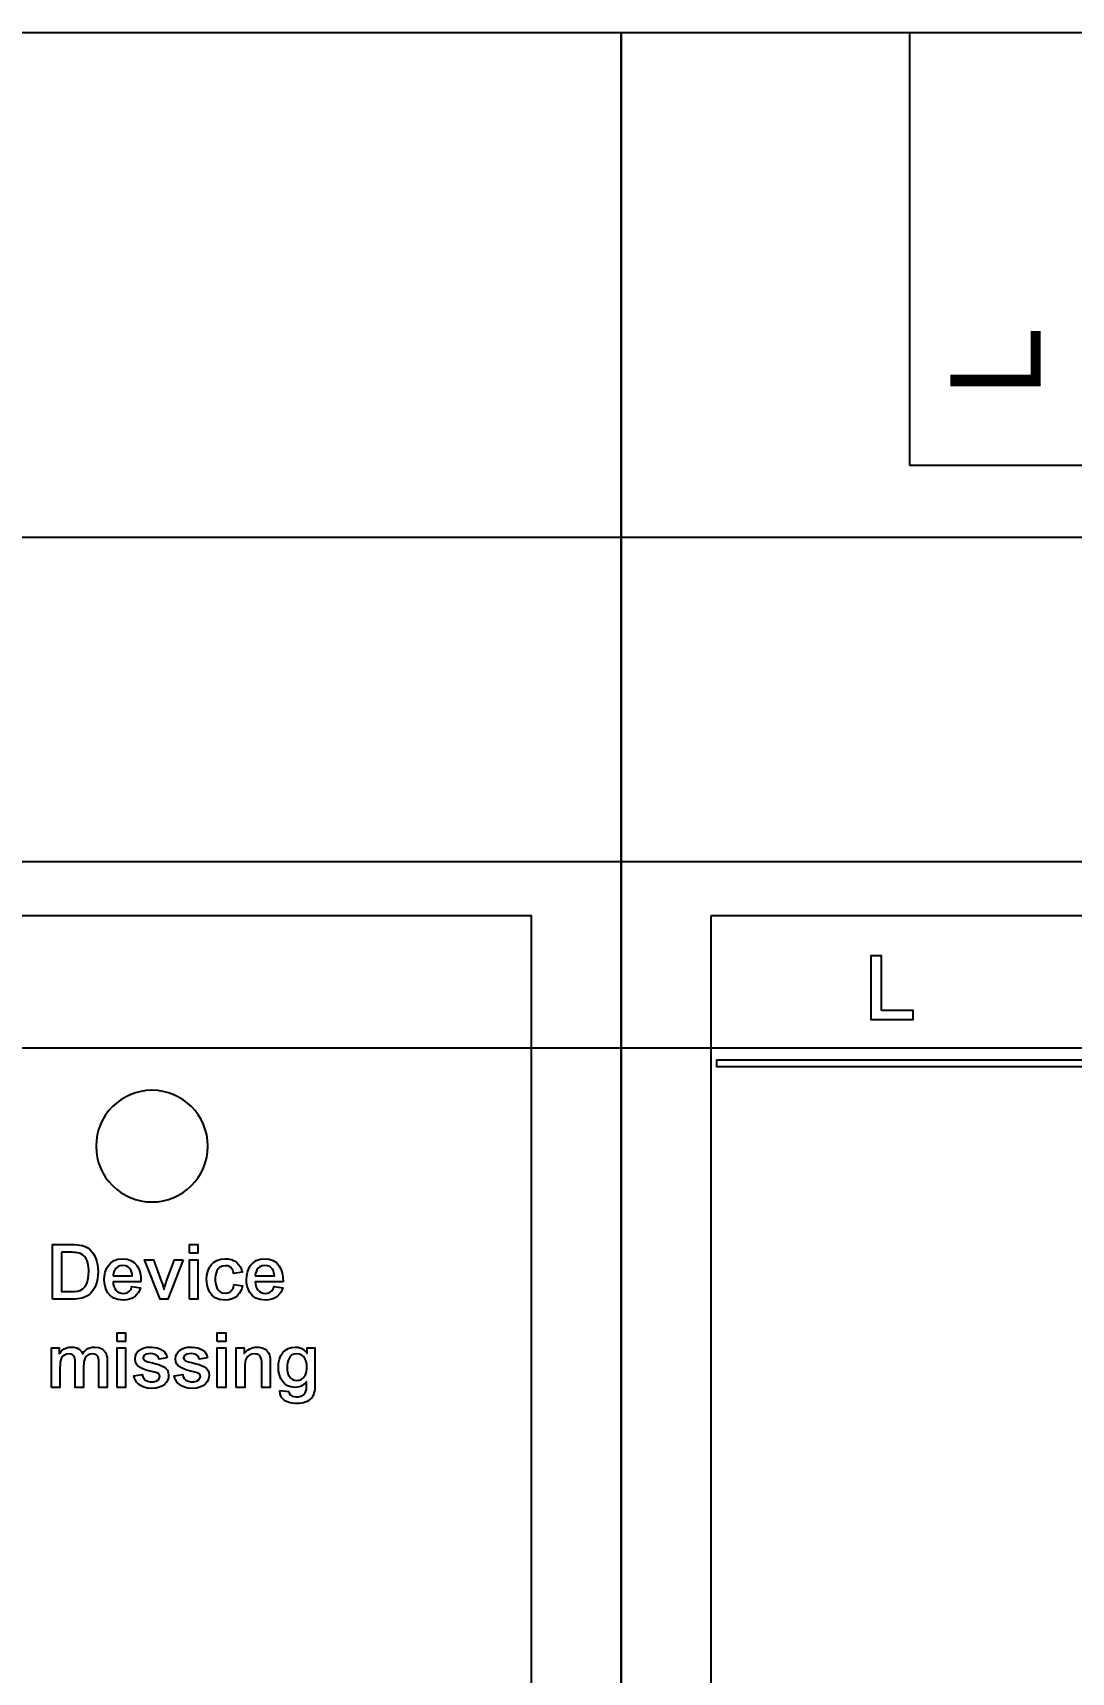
# Model space of a CAD drawing. Header units: millimetres. Extents: x 2151 to 5908, y -441 to 3322.
# Drawn here: x 3293.69 to 3322.51, y 2081.11 to 2126.61 of the extents above; entities that cross this region are included whole.
import ezdxf
from ezdxf.enums import TextEntityAlignment as Align

# ---------------------------------------------------------------- set-up
doc = ezdxf.new("R2010")
doc.units = ezdxf.units.MM
doc.layers.add('2DE_OBJ_Eti-Apparatus', color=7, linetype='Continuous', lineweight=25)
for name, color, linetype in [('Beschriftung', 7, 'Continuous'), ('Gehäuse', 7, 'Continuous'), ('Klemmen', 7, 'Continuous')]:
    doc.layers.add(name, color=color, linetype=linetype)
doc.styles.add('ARIAL', font='arial.ttf')
doc.styles.add('CP_ATTR', font='ARIAL.TTF')

# ---------------------------------------------------------------- blocks, each defined once
blk = doc.blocks.new('2de_eti_9_4352_5ex0yz5')
at = {"linetype": 'Continuous'}
blk.add_line((716, 35), (0, 35), dxfattribs=at)
at = {"linetype": 'ByBlock', "style": 'CP_ATTR', "flags": 9}
for tag, p in [('CURRENT', (0, 5)), ('LINK', (0, 5)), ('CHARACTER', (0, 5)), ('POWER', (0, 5)), ('ORDER-NO', (0, 5)), ('PRODUCT-TYPE', (0, 5)), ('ARTICLE', (0, 5)), ('GROUP', (0, 5)), ('NUMBER', (0, 5)), ('NAME', (0, 5)), ('EL-STATUS', (0, 4.999)), ('FUNCTION', (0, 4.999)), ('ARTICLE-2', (0, 4.999)), ('ARTICLE-1', (0, 4.999)), ('VOLTAGE', (0, 4.999)), ('PRODUCER', (0, 4.999)), ('WEIGHT', (0.001, 5)), ('IP', (0.001, 5)), ('OTHER', (0.001, 5))]:
    blk.add_attdef(tag, text='', height=0.00005, dxfattribs=at).set_placement(p, align=Align.MIDDLE_LEFT)
blk = doc.blocks.new('Gehäuse_6_TE')
at = {"layer": 'Gehäuse'}
for p, q in [((0, 77), (108, 77)), ((0, 68), (108, 68))]:
    blk.add_line(p, q, dxfattribs=at)
for points in [[(0, 0), (108, 0), (108, 91), (0, 91)], [(108, 91), (54, 91), (54, 77), (108, 77)], [(2.5, 66.5), (105.5, 66.5), (105.5, 24.5), (2.5, 24.5)]]:
    blk.add_lwpolyline(points, close=True, dxfattribs=at)
blk = doc.blocks.new('STC-0960.01')
at = {"layer": 'Beschriftung'}
for points, knots in [([(94.979, 61.65), (95.835, 61.65), (96.529, 60.956), (96.529, 60.1), (96.529, 60.1), (96.529, 59.244), (95.835, 58.55), (94.979, 58.55), (94.979, 58.55), (94.124, 58.55), (93.429, 59.244), (93.429, 60.1), (93.429, 60.1), (93.429, 60.956), (94.124, 61.65), (94.979, 61.65)], [0, 0, 0, 0, 0.2, 0.2, 0.2, 0.2, 0.4, 0.4, 0.4, 0.4, 0.6, 0.6, 0.6, 0.6, 1, 1, 1, 1]), ([(92.221, 55.852), (92.221, 55.852), (92.782, 55.852), (92.782, 55.852), (92.782, 55.852), (92.953, 55.852), (93.15, 55.883), (93.277, 56.012), (93.277, 56.012), (93.398, 56.135), (93.483, 56.326), (93.483, 56.609), (93.483, 56.609), (93.483, 56.906), (93.398, 57.054), (93.326, 57.149), (93.326, 57.149), (93.163, 57.363), (92.947, 57.367), (92.761, 57.367), (92.761, 57.367), (92.761, 57.367), (92.221, 57.367), (92.221, 57.367), (92.221, 57.367), (92.221, 57.367), (92.221, 55.852), (92.221, 55.852)], [0, 0, 0, 0, 0.125, 0.125, 0.125, 0.125, 0.25, 0.25, 0.25, 0.25, 0.375, 0.375, 0.375, 0.375, 0.5, 0.5, 0.5, 0.5, 0.625, 0.625, 0.625, 0.625, 0.75, 0.75, 0.75, 0.75, 1, 1, 1, 1]), ([(96.021, 57.128), (96.021, 57.128), (96.256, 57.128), (96.256, 57.128), (96.256, 57.128), (96.256, 57.128), (96.256, 57.367), (96.256, 57.367), (96.256, 57.367), (96.256, 57.367), (96.021, 57.367), (96.021, 57.367), (96.021, 57.367), (96.021, 57.367), (96.021, 57.128), (96.021, 57.128)], [0, 0, 0, 0, 0.2, 0.2, 0.2, 0.2, 0.4, 0.4, 0.4, 0.4, 0.6, 0.6, 0.6, 0.6, 1, 1, 1, 1]), ([(92.471, 57.153), (92.471, 57.153), (92.704, 57.153), (92.704, 57.153), (92.704, 57.153), (92.858, 57.153), (92.979, 57.153), (93.076, 57.069), (93.076, 57.069), (93.201, 56.959), (93.224, 56.774), (93.224, 56.62), (93.224, 56.62), (93.224, 56.072), (92.956, 56.065), (92.75, 56.065), (92.75, 56.065), (92.75, 56.065), (92.471, 56.065), (92.471, 56.065), (92.471, 56.065), (92.471, 56.065), (92.471, 57.153), (92.471, 57.153)], [0, 0, 0, 0, 0.142857, 0.142857, 0.142857, 0.142857, 0.285714, 0.285714, 0.285714, 0.285714, 0.428571, 0.428571, 0.428571, 0.428571, 0.571429, 0.571429, 0.571429, 0.571429, 0.714286, 0.714286, 0.714286, 0.714286, 1, 1, 1, 1]), ([(94.672, 56.334), (94.681, 56.698), (94.526, 56.973), (94.16, 56.973), (94.16, 56.973), (93.798, 56.973), (93.656, 56.673), (93.656, 56.393), (93.656, 56.393), (93.656, 56.167), (93.751, 55.826), (94.179, 55.826), (94.179, 55.826), (94.45, 55.826), (94.602, 55.968), (94.662, 56.167), (94.662, 56.167), (94.662, 56.167), (94.425, 56.203), (94.425, 56.203), (94.425, 56.203), (94.401, 56.133), (94.351, 56.01), (94.185, 56.01), (94.185, 56.01), (94.008, 56.01), (93.904, 56.146), (93.898, 56.334), (93.898, 56.334), (93.898, 56.334), (94.672, 56.334), (94.672, 56.334)], [0, 0, 0, 0, 0.111111, 0.111111, 0.111111, 0.111111, 0.222222, 0.222222, 0.222222, 0.222222, 0.333333, 0.333333, 0.333333, 0.333333, 0.444444, 0.444444, 0.444444, 0.444444, 0.555556, 0.555556, 0.555556, 0.555556, 0.666667, 0.666667, 0.666667, 0.666667, 0.777778, 0.777778, 0.777778, 0.777778, 1, 1, 1, 1]), ([(95.847, 56.948), (95.847, 56.948), (95.606, 56.948), (95.606, 56.948), (95.606, 56.948), (95.606, 56.948), (95.377, 56.33), (95.377, 56.33), (95.377, 56.33), (95.358, 56.277), (95.328, 56.19), (95.314, 56.135), (95.314, 56.135), (95.314, 56.135), (95.309, 56.135), (95.309, 56.135), (95.309, 56.135), (95.303, 56.165), (95.256, 56.307), (95.246, 56.338), (95.246, 56.338), (95.246, 56.338), (95.024, 56.948), (95.024, 56.948), (95.024, 56.948), (95.024, 56.948), (94.776, 56.948), (94.776, 56.948), (94.776, 56.948), (94.776, 56.948), (95.206, 55.852), (95.206, 55.852), (95.206, 55.852), (95.206, 55.852), (95.422, 55.852), (95.422, 55.852), (95.422, 55.852), (95.422, 55.852), (95.847, 56.948), (95.847, 56.948)], [0, 0, 0, 0, 0.090909, 0.090909, 0.090909, 0.090909, 0.181818, 0.181818, 0.181818, 0.181818, 0.272727, 0.272727, 0.272727, 0.272727, 0.363636, 0.363636, 0.363636, 0.363636, 0.454545, 0.454545, 0.454545, 0.454545, 0.545455, 0.545455, 0.545455, 0.545455, 0.636364, 0.636364, 0.636364, 0.636364, 0.727273, 0.727273, 0.727273, 0.727273, 0.818182, 0.818182, 0.818182, 0.818182, 1, 1, 1, 1]), ([(96.021, 55.852), (96.021, 55.852), (96.256, 55.852), (96.256, 55.852), (96.256, 55.852), (96.256, 55.852), (96.256, 56.948), (96.256, 56.948), (96.256, 56.948), (96.256, 56.948), (96.021, 56.948), (96.021, 56.948), (96.021, 56.948), (96.021, 56.948), (96.021, 55.852), (96.021, 55.852)], [0, 0, 0, 0, 0.2, 0.2, 0.2, 0.2, 0.4, 0.4, 0.4, 0.4, 0.6, 0.6, 0.6, 0.6, 1, 1, 1, 1]), ([(97.259, 56.262), (97.248, 56.201), (97.219, 56.019), (97.011, 56.019), (97.011, 56.019), (96.766, 56.019), (96.736, 56.283), (96.736, 56.412), (96.736, 56.412), (96.736, 56.516), (96.764, 56.781), (97.018, 56.781), (97.018, 56.781), (97.202, 56.781), (97.236, 56.626), (97.25, 56.565), (97.25, 56.565), (97.25, 56.565), (97.479, 56.603), (97.479, 56.603), (97.479, 56.603), (97.468, 56.654), (97.454, 56.73), (97.384, 56.819), (97.384, 56.819), (97.272, 56.961), (97.085, 56.973), (97.013, 56.973), (97.013, 56.973), (96.651, 56.973), (96.495, 56.713), (96.495, 56.4), (96.495, 56.4), (96.495, 56.245), (96.546, 55.826), (97.005, 55.826), (97.005, 55.826), (97.314, 55.826), (97.454, 56.032), (97.49, 56.226), (97.49, 56.226), (97.49, 56.226), (97.259, 56.262), (97.259, 56.262)], [0, 0, 0, 0, 0.083333, 0.083333, 0.083333, 0.083333, 0.166667, 0.166667, 0.166667, 0.166667, 0.25, 0.25, 0.25, 0.25, 0.333333, 0.333333, 0.333333, 0.333333, 0.416667, 0.416667, 0.416667, 0.416667, 0.5, 0.5, 0.5, 0.5, 0.583333, 0.583333, 0.583333, 0.583333, 0.666667, 0.666667, 0.666667, 0.666667, 0.75, 0.75, 0.75, 0.75, 0.833333, 0.833333, 0.833333, 0.833333, 1, 1, 1, 1]), ([(98.618, 56.334), (98.626, 56.698), (98.472, 56.973), (98.106, 56.973), (98.106, 56.973), (97.744, 56.973), (97.602, 56.673), (97.602, 56.393), (97.602, 56.393), (97.602, 56.167), (97.697, 55.826), (98.125, 55.826), (98.125, 55.826), (98.396, 55.826), (98.548, 55.968), (98.607, 56.167), (98.607, 56.167), (98.607, 56.167), (98.37, 56.203), (98.37, 56.203), (98.37, 56.203), (98.347, 56.133), (98.296, 56.01), (98.131, 56.01), (98.131, 56.01), (97.953, 56.01), (97.849, 56.146), (97.843, 56.334), (97.843, 56.334), (97.843, 56.334), (98.618, 56.334), (98.618, 56.334)], [0, 0, 0, 0, 0.111111, 0.111111, 0.111111, 0.111111, 0.222222, 0.222222, 0.222222, 0.222222, 0.333333, 0.333333, 0.333333, 0.333333, 0.444444, 0.444444, 0.444444, 0.444444, 0.555556, 0.555556, 0.555556, 0.555556, 0.666667, 0.666667, 0.666667, 0.666667, 0.777778, 0.777778, 0.777778, 0.777778, 1, 1, 1, 1]), ([(93.898, 56.501), (93.902, 56.55), (93.936, 56.789), (94.168, 56.789), (94.168, 56.789), (94.386, 56.789), (94.425, 56.599), (94.431, 56.501), (94.431, 56.501), (94.431, 56.501), (93.898, 56.501), (93.898, 56.501)], [0, 0, 0, 0, 0.25, 0.25, 0.25, 0.25, 0.5, 0.5, 0.5, 0.5, 1, 1, 1, 1]), ([(97.843, 56.501), (97.847, 56.55), (97.881, 56.789), (98.114, 56.789), (98.114, 56.789), (98.332, 56.789), (98.37, 56.599), (98.377, 56.501), (98.377, 56.501), (98.377, 56.501), (97.843, 56.501), (97.843, 56.501)], [0, 0, 0, 0, 0.25, 0.25, 0.25, 0.25, 0.5, 0.5, 0.5, 0.5, 1, 1, 1, 1]), ([(94.014, 54.679), (94.014, 54.679), (94.249, 54.679), (94.249, 54.679), (94.249, 54.679), (94.249, 54.679), (94.249, 54.918), (94.249, 54.918), (94.249, 54.918), (94.249, 54.918), (94.014, 54.918), (94.014, 54.918), (94.014, 54.918), (94.014, 54.918), (94.014, 54.679), (94.014, 54.679)], [0, 0, 0, 0, 0.2, 0.2, 0.2, 0.2, 0.4, 0.4, 0.4, 0.4, 0.6, 0.6, 0.6, 0.6, 1, 1, 1, 1]), ([(96.791, 54.679), (96.791, 54.679), (97.026, 54.679), (97.026, 54.679), (97.026, 54.679), (97.026, 54.679), (97.026, 54.918), (97.026, 54.918), (97.026, 54.918), (97.026, 54.918), (96.791, 54.918), (96.791, 54.918), (96.791, 54.918), (96.791, 54.918), (96.791, 54.679), (96.791, 54.679)], [0, 0, 0, 0, 0.2, 0.2, 0.2, 0.2, 0.4, 0.4, 0.4, 0.4, 0.6, 0.6, 0.6, 0.6, 1, 1, 1, 1]), ([(92.191, 53.403), (92.191, 53.403), (92.426, 53.403), (92.426, 53.403), (92.426, 53.403), (92.426, 53.403), (92.426, 53.955), (92.426, 53.955), (92.426, 53.955), (92.426, 54.078), (92.433, 54.152), (92.471, 54.226), (92.471, 54.226), (92.503, 54.285), (92.585, 54.336), (92.676, 54.336), (92.676, 54.336), (92.846, 54.336), (92.848, 54.171), (92.848, 54.063), (92.848, 54.063), (92.848, 54.063), (92.848, 53.403), (92.848, 53.403), (92.848, 53.403), (92.848, 53.403), (93.083, 53.403), (93.083, 53.403), (93.083, 53.403), (93.083, 53.403), (93.083, 53.989), (93.083, 53.989), (93.083, 53.989), (93.083, 54.084), (93.087, 54.148), (93.127, 54.224), (93.127, 54.224), (93.161, 54.289), (93.246, 54.336), (93.326, 54.336), (93.326, 54.336), (93.504, 54.336), (93.504, 54.179), (93.504, 54.065), (93.504, 54.065), (93.504, 54.065), (93.504, 53.403), (93.504, 53.403), (93.504, 53.403), (93.504, 53.403), (93.739, 53.403), (93.739, 53.403), (93.739, 53.403), (93.739, 53.403), (93.739, 54.133), (93.739, 54.133), (93.739, 54.133), (93.739, 54.217), (93.739, 54.524), (93.394, 54.524), (93.394, 54.524), (93.184, 54.524), (93.091, 54.395), (93.053, 54.34), (93.053, 54.34), (92.977, 54.516), (92.799, 54.524), (92.744, 54.524), (92.744, 54.524), (92.589, 54.524), (92.479, 54.45), (92.41, 54.349), (92.41, 54.349), (92.41, 54.349), (92.405, 54.349), (92.405, 54.349), (92.405, 54.349), (92.405, 54.349), (92.405, 54.499), (92.405, 54.499), (92.405, 54.499), (92.405, 54.499), (92.191, 54.499), (92.191, 54.499), (92.191, 54.499), (92.191, 54.499), (92.191, 53.403), (92.191, 53.403)], [0, 0, 0, 0, 0.043478, 0.043478, 0.043478, 0.043478, 0.086957, 0.086957, 0.086957, 0.086957, 0.130435, 0.130435, 0.130435, 0.130435, 0.173913, 0.173913, 0.173913, 0.173913, 0.217391, 0.217391, 0.217391, 0.217391, 0.26087, 0.26087, 0.26087, 0.26087, 0.304348, 0.304348, 0.304348, 0.304348, 0.347826, 0.347826, 0.347826, 0.347826, 0.391304, 0.391304, 0.391304, 0.391304, 0.434783, 0.434783, 0.434783, 0.434783, 0.478261, 0.478261, 0.478261, 0.478261, 0.521739, 0.521739, 0.521739, 0.521739, 0.565217, 0.565217, 0.565217, 0.565217, 0.608696, 0.608696, 0.608696, 0.608696, 0.652174, 0.652174, 0.652174, 0.652174, 0.695652, 0.695652, 0.695652, 0.695652, 0.73913, 0.73913, 0.73913, 0.73913, 0.782609, 0.782609, 0.782609, 0.782609, 0.826087, 0.826087, 0.826087, 0.826087, 0.869565, 0.869565, 0.869565, 0.869565, 0.913043, 0.913043, 0.913043, 0.913043, 1, 1, 1, 1]), ([(94.014, 53.403), (94.014, 53.403), (94.249, 53.403), (94.249, 53.403), (94.249, 53.403), (94.249, 53.403), (94.249, 54.499), (94.249, 54.499), (94.249, 54.499), (94.249, 54.499), (94.014, 54.499), (94.014, 54.499), (94.014, 54.499), (94.014, 54.499), (94.014, 53.403), (94.014, 53.403)], [0, 0, 0, 0, 0.2, 0.2, 0.2, 0.2, 0.4, 0.4, 0.4, 0.4, 0.6, 0.6, 0.6, 0.6, 1, 1, 1, 1]), ([(95.4, 54.224), (95.348, 54.499), (95.068, 54.524), (94.922, 54.524), (94.922, 54.524), (94.702, 54.524), (94.509, 54.41), (94.509, 54.196), (94.509, 54.196), (94.509, 53.963), (94.71, 53.906), (95.049, 53.828), (95.049, 53.828), (95.168, 53.8), (95.199, 53.762), (95.199, 53.707), (95.199, 53.707), (95.199, 53.561), (95, 53.557), (94.967, 53.557), (94.967, 53.557), (94.886, 53.557), (94.738, 53.58), (94.708, 53.76), (94.708, 53.76), (94.708, 53.76), (94.475, 53.724), (94.475, 53.724), (94.475, 53.724), (94.507, 53.563), (94.638, 53.377), (94.969, 53.377), (94.969, 53.377), (95.309, 53.377), (95.441, 53.57), (95.441, 53.741), (95.441, 53.741), (95.441, 53.963), (95.248, 54.023), (94.99, 54.082), (94.99, 54.082), (94.795, 54.126), (94.732, 54.156), (94.732, 54.226), (94.732, 54.226), (94.732, 54.327), (94.876, 54.344), (94.945, 54.344), (94.945, 54.344), (95.015, 54.344), (95.151, 54.327), (95.176, 54.186), (95.176, 54.186), (95.176, 54.186), (95.4, 54.224), (95.4, 54.224)], [0, 0, 0, 0, 0.066667, 0.066667, 0.066667, 0.066667, 0.133333, 0.133333, 0.133333, 0.133333, 0.2, 0.2, 0.2, 0.2, 0.266667, 0.266667, 0.266667, 0.266667, 0.333333, 0.333333, 0.333333, 0.333333, 0.4, 0.4, 0.4, 0.4, 0.466667, 0.466667, 0.466667, 0.466667, 0.533333, 0.533333, 0.533333, 0.533333, 0.6, 0.6, 0.6, 0.6, 0.666667, 0.666667, 0.666667, 0.666667, 0.733333, 0.733333, 0.733333, 0.733333, 0.8, 0.8, 0.8, 0.8, 0.866667, 0.866667, 0.866667, 0.866667, 1, 1, 1, 1]), ([(96.524, 54.224), (96.472, 54.499), (96.192, 54.524), (96.046, 54.524), (96.046, 54.524), (95.826, 54.524), (95.633, 54.41), (95.633, 54.196), (95.633, 54.196), (95.633, 53.963), (95.834, 53.906), (96.173, 53.828), (96.173, 53.828), (96.292, 53.8), (96.323, 53.762), (96.323, 53.707), (96.323, 53.707), (96.323, 53.561), (96.124, 53.557), (96.091, 53.557), (96.091, 53.557), (96.01, 53.557), (95.862, 53.58), (95.832, 53.76), (95.832, 53.76), (95.832, 53.76), (95.599, 53.724), (95.599, 53.724), (95.599, 53.724), (95.631, 53.563), (95.762, 53.377), (96.093, 53.377), (96.093, 53.377), (96.433, 53.377), (96.565, 53.57), (96.565, 53.741), (96.565, 53.741), (96.565, 53.963), (96.372, 54.023), (96.114, 54.082), (96.114, 54.082), (95.919, 54.126), (95.856, 54.156), (95.856, 54.226), (95.856, 54.226), (95.856, 54.327), (96, 54.344), (96.069, 54.344), (96.069, 54.344), (96.139, 54.344), (96.275, 54.327), (96.3, 54.186), (96.3, 54.186), (96.3, 54.186), (96.524, 54.224), (96.524, 54.224)], [0, 0, 0, 0, 0.066667, 0.066667, 0.066667, 0.066667, 0.133333, 0.133333, 0.133333, 0.133333, 0.2, 0.2, 0.2, 0.2, 0.266667, 0.266667, 0.266667, 0.266667, 0.333333, 0.333333, 0.333333, 0.333333, 0.4, 0.4, 0.4, 0.4, 0.466667, 0.466667, 0.466667, 0.466667, 0.533333, 0.533333, 0.533333, 0.533333, 0.6, 0.6, 0.6, 0.6, 0.666667, 0.666667, 0.666667, 0.666667, 0.733333, 0.733333, 0.733333, 0.733333, 0.8, 0.8, 0.8, 0.8, 0.866667, 0.866667, 0.866667, 0.866667, 1, 1, 1, 1]), ([(96.791, 53.403), (96.791, 53.403), (97.026, 53.403), (97.026, 53.403), (97.026, 53.403), (97.026, 53.403), (97.026, 54.499), (97.026, 54.499), (97.026, 54.499), (97.026, 54.499), (96.791, 54.499), (96.791, 54.499), (96.791, 54.499), (96.791, 54.499), (96.791, 53.403), (96.791, 53.403)], [0, 0, 0, 0, 0.2, 0.2, 0.2, 0.2, 0.4, 0.4, 0.4, 0.4, 0.6, 0.6, 0.6, 0.6, 1, 1, 1, 1]), ([(97.32, 53.403), (97.32, 53.403), (97.555, 53.403), (97.555, 53.403), (97.555, 53.403), (97.555, 53.403), (97.555, 53.955), (97.555, 53.955), (97.555, 53.955), (97.555, 54.071), (97.566, 54.145), (97.6, 54.213), (97.6, 54.213), (97.634, 54.281), (97.725, 54.336), (97.822, 54.336), (97.822, 54.336), (98.029, 54.336), (98.029, 54.154), (98.029, 54.018), (98.029, 54.018), (98.029, 54.018), (98.029, 53.403), (98.029, 53.403), (98.029, 53.403), (98.029, 53.403), (98.264, 53.403), (98.264, 53.403), (98.264, 53.403), (98.264, 53.403), (98.264, 54.044), (98.264, 54.044), (98.264, 54.044), (98.264, 54.194), (98.264, 54.268), (98.212, 54.368), (98.212, 54.368), (98.159, 54.467), (98.021, 54.524), (97.892, 54.524), (97.892, 54.524), (97.75, 54.524), (97.617, 54.459), (97.541, 54.342), (97.541, 54.342), (97.541, 54.342), (97.536, 54.342), (97.536, 54.342), (97.536, 54.342), (97.536, 54.342), (97.536, 54.499), (97.536, 54.499), (97.536, 54.499), (97.536, 54.499), (97.32, 54.499), (97.32, 54.499), (97.32, 54.499), (97.32, 54.499), (97.32, 53.403), (97.32, 53.403)], [0, 0, 0, 0, 0.0625, 0.0625, 0.0625, 0.0625, 0.125, 0.125, 0.125, 0.125, 0.1875, 0.1875, 0.1875, 0.1875, 0.25, 0.25, 0.25, 0.25, 0.3125, 0.3125, 0.3125, 0.3125, 0.375, 0.375, 0.375, 0.375, 0.4375, 0.4375, 0.4375, 0.4375, 0.5, 0.5, 0.5, 0.5, 0.5625, 0.5625, 0.5625, 0.5625, 0.625, 0.625, 0.625, 0.625, 0.6875, 0.6875, 0.6875, 0.6875, 0.75, 0.75, 0.75, 0.75, 0.8125, 0.8125, 0.8125, 0.8125, 0.875, 0.875, 0.875, 0.875, 1, 1, 1, 1]), ([(98.525, 53.32), (98.512, 52.998), (98.83, 52.958), (99.012, 52.958), (99.012, 52.958), (99.164, 52.958), (99.316, 53), (99.412, 53.116), (99.412, 53.116), (99.49, 53.212), (99.503, 53.381), (99.503, 53.534), (99.503, 53.534), (99.503, 53.534), (99.503, 54.499), (99.503, 54.499), (99.503, 54.499), (99.503, 54.499), (99.285, 54.499), (99.285, 54.499), (99.285, 54.499), (99.285, 54.499), (99.285, 54.357), (99.285, 54.357), (99.285, 54.357), (99.285, 54.357), (99.28, 54.357), (99.28, 54.357), (99.28, 54.357), (99.244, 54.408), (99.151, 54.524), (98.954, 54.524), (98.954, 54.524), (98.669, 54.524), (98.487, 54.298), (98.487, 53.957), (98.487, 53.957), (98.487, 53.686), (98.637, 53.403), (98.946, 53.403), (98.946, 53.403), (99.136, 53.403), (99.23, 53.517), (99.263, 53.561), (99.263, 53.561), (99.263, 53.561), (99.268, 53.561), (99.268, 53.561), (99.268, 53.561), (99.268, 53.349), (99.268, 53.313), (99.234, 53.252), (99.234, 53.252), (99.183, 53.157), (99.039, 53.142), (98.982, 53.142), (98.982, 53.142), (98.8, 53.142), (98.783, 53.241), (98.777, 53.288), (98.777, 53.288), (98.777, 53.288), (98.525, 53.32), (98.525, 53.32)], [0, 0, 0, 0, 0.058824, 0.058824, 0.058824, 0.058824, 0.117647, 0.117647, 0.117647, 0.117647, 0.176471, 0.176471, 0.176471, 0.176471, 0.235294, 0.235294, 0.235294, 0.235294, 0.294118, 0.294118, 0.294118, 0.294118, 0.352941, 0.352941, 0.352941, 0.352941, 0.411765, 0.411765, 0.411765, 0.411765, 0.470588, 0.470588, 0.470588, 0.470588, 0.529412, 0.529412, 0.529412, 0.529412, 0.588235, 0.588235, 0.588235, 0.588235, 0.647059, 0.647059, 0.647059, 0.647059, 0.705882, 0.705882, 0.705882, 0.705882, 0.764706, 0.764706, 0.764706, 0.764706, 0.823529, 0.823529, 0.823529, 0.823529, 0.882353, 0.882353, 0.882353, 0.882353, 1, 1, 1, 1]), ([(98.997, 54.34), (99.223, 54.34), (99.276, 54.114), (99.276, 53.976), (99.276, 53.976), (99.276, 53.93), (99.272, 53.758), (99.189, 53.678), (99.189, 53.678), (99.16, 53.646), (99.094, 53.595), (98.997, 53.595), (98.997, 53.595), (98.808, 53.595), (98.728, 53.767), (98.728, 53.957), (98.728, 53.957), (98.728, 54.122), (98.783, 54.34), (98.997, 54.34)], [0, 0, 0, 0, 0.166667, 0.166667, 0.166667, 0.166667, 0.333333, 0.333333, 0.333333, 0.333333, 0.5, 0.5, 0.5, 0.5, 0.666667, 0.666667, 0.666667, 0.666667, 1, 1, 1, 1])]:
    blk.add_open_spline(points, degree=3, knots=knots, dxfattribs=at)
blk.add_blockref('Gehäuse_6_TE', (0, 0))
blk = doc.blocks.new('MDT_CAD_STC-096001')
blk.add_blockref('STC-0960.01', (10, 10))
blk = doc.blocks.new('Gehäuse_4_TE')
at = {"layer": 'Gehäuse'}
for p, q in [((0, 91), (0, 84)), ((0, 77), (72, 77)), ((0, 68), (72, 68))]:
    blk.add_line(p, q, dxfattribs=at)
for points in [[(0, 0), (72, 0), (72, 91), (0, 91)], [(2.5, 66.5), (69.5, 66.5), (69.5, 24.5), (2.5, 24.5)]]:
    blk.add_lwpolyline(points, close=True, dxfattribs=at)
blk = doc.blocks.new('Terminal_3er_5')
at = {"layer": 'Klemmen'}
for points in [[(-7.56, -12), (-2.52, -12), (-2.52, 0), (-7.56, 0)], [(-2.52, -12), (2.52, -12), (2.52, 0), (-2.52, 0)], [(2.52, -12), (7.56, -12), (7.56, 0), (2.52, 0)]]:
    blk.add_lwpolyline(points, close=True, dxfattribs=at)
at = {"layer": 'Klemmen', "style": 'ARIAL'}
for tag, p in [('1', (-3.92, -10.1)), ('2', (1.12, -10.1)), ('3', (6.16, -10.1))]:
    blk.add_attdef(tag, p, '', height=2.5, rotation=90, dxfattribs=at)
blk = doc.blocks.new('STV-0024.01')
at = {"layer": 'Beschriftung'}
for points in [[(28.22365, 66.5), (28.22365, 66.5), (28.22365, 62.3124), (28.22365, 62.3124), (28.22365, 62.3124), (28.22365, 62.3124), (2.65005, 62.3124), (2.65005, 62.3124), (2.65005, 62.3124), (2.65005, 62.3124), (2.65005, 62.4888), (2.65005, 62.4888), (2.65005, 62.4888), (2.65005, 62.4888), (28.04725, 62.4888), (28.04725, 62.4888), (28.04725, 62.4888), (28.04725, 62.4888), (28.04725, 66.5), (28.04725, 66.5), (28.04725, 66.5), (28.04725, 66.5), (28.22365, 66.5), (28.22365, 66.5)], [(7.22175, 63.8659), (7.22175, 63.8659), (8.10085, 63.8659), (8.10085, 63.8659), (8.10085, 63.8659), (8.10085, 63.8659), (8.10085, 63.6165), (8.10085, 63.6165), (8.10085, 63.6165), (8.10085, 63.6165), (6.93035, 63.6165), (6.93035, 63.6165), (6.93035, 63.6165), (6.93035, 63.6165), (6.93035, 65.3846), (6.93035, 65.3846), (6.93035, 65.3846), (6.93035, 65.3846), (7.22175, 65.3846), (7.22175, 65.3846), (7.22175, 65.3846), (7.22175, 65.3846), (7.22175, 63.8659), (7.22175, 63.8659)]]:
    blk.add_open_spline(points, degree=3, knots=[0, 0, 0, 0, 0.14285714, 0.14285714, 0.14285714, 0.14285715, 0.28571429, 0.28571429, 0.28571429, 0.2857143, 0.42857143, 0.42857143, 0.42857143, 0.42857144, 0.57142857, 0.57142857, 0.57142857, 0.57142858, 0.71428571, 0.71428571, 0.71428571, 0.71428572, 1, 1, 1, 1], dxfattribs=at)
blk.add_blockref('Gehäuse_4_TE', (0, 0))
blk.add_blockref('Terminal_3er_5', (15.56, 91)).add_auto_attribs({'1': 'L', '2': 'N', '3': 'PE'})
blk = doc.blocks.new('MDT_CAD_STV-002401')
blk.add_blockref('STV-0024.01', (10, 10))

msp = doc.modelspace()

# ---------------------------------------------------------------- block references
for name, p in [('MDT_CAD_STC-096001', (3192.016, 2025.615)), ('MDT_CAD_STV-002401', (3300.016, 2025.615))]:
    msp.add_blockref(name, p)
at = {"layer": '2DE_OBJ_Eti-Apparatus'}
msp.add_blockref('2de_eti_9_4352_5ex0yz5', (3168.016, 2063.431), dxfattribs=at)

doc.saveas('drawing.dxf')
